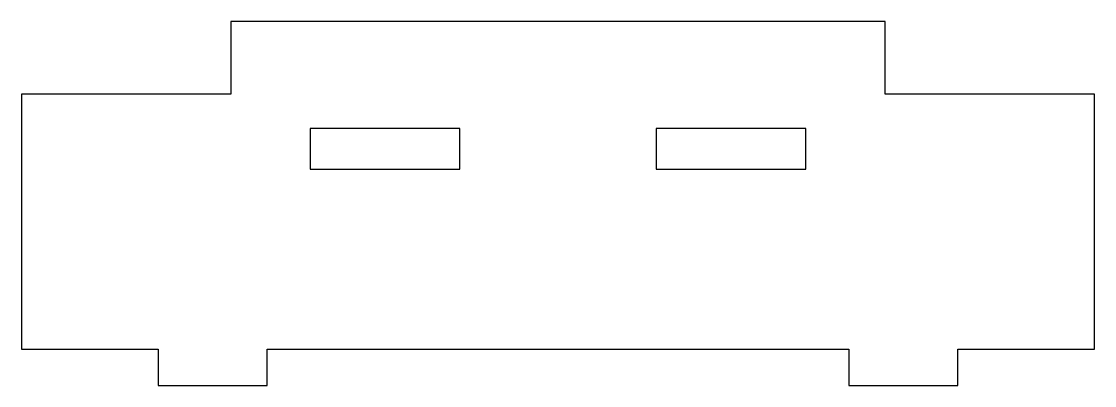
# Model space of a CAD drawing. Header units: millimetres. Extents: x 0 to 148, y -5 to 45.
import ezdxf

# ---------------------------------------------------------------- set-up
doc = ezdxf.new("R2010")
doc.units = ezdxf.units.MM

msp = doc.modelspace()

# ---------------------------------------------------------------- linework, layer by layer
at = {"color": 7, "linetype": 'Continuous', "lineweight": 25}
for p, q in [((118.8, 45), (28.8, 45)), ((28.8, 45), (28.8, 35)), ((118.8, 35), (118.8, 45)), ((0, 35), (0, 0)), ((28.8, 35), (0, 35)), ((147.6, 35), (118.8, 35)), ((147.6, 0), (147.6, 35)), ((39.7, 30.3), (39.7, 24.7)), ((60.3, 30.3), (39.7, 30.3)), ((60.3, 24.7), (60.3, 30.3)), ((107.9, 30.3), (87.3, 30.3)), ((87.3, 30.3), (87.3, 24.7)), ((107.9, 24.7), (107.9, 30.3)), ((39.7, 24.7), (60.3, 24.7)), ((87.3, 24.7), (107.9, 24.7)), ((0, 0), (18.8, 0)), ((18.8, 0), (18.8, -5)), ((33.8, -5), (33.8, 0)), ((33.8, 0), (113.8, 0)), ((113.8, 0), (113.8, -5)), ((128.8, -5), (128.8, 0)), ((128.8, 0), (147.6, 0)), ((18.8, -5), (33.8, -5)), ((113.8, -5), (128.8, -5))]:
    msp.add_line(p, q, dxfattribs=at)

doc.saveas('drawing.dxf')
